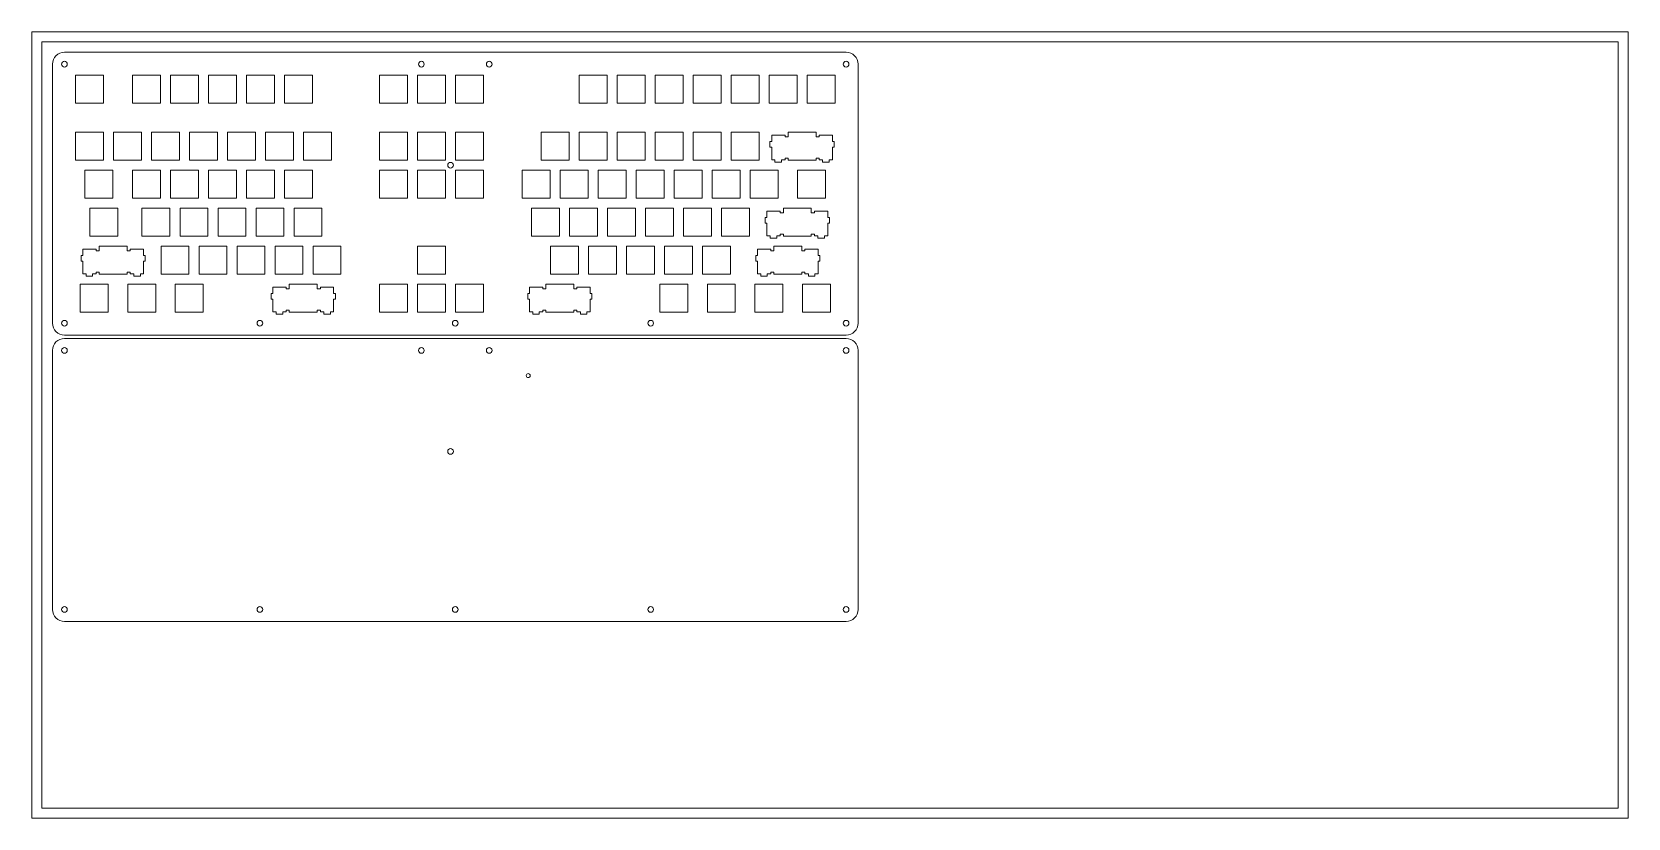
# Model space of a CAD drawing. Header units: millimetres. Extents: x -5 to 795, y -5 to 389.
import ezdxf

# ---------------------------------------------------------------- set-up
doc = ezdxf.new("R2010")
doc.units = ezdxf.units.MM
doc.header["$MEASUREMENT"] = 0
doc.layers.get('0').update_dxf_attribs({"lineweight": 0, "true_color": 0xf6921e})
doc.layers.add('Cutting lines', color=5, linetype='Continuous', lineweight=0)

msp = doc.modelspace()

# ---------------------------------------------------------------- linework, layer by layer
at = {"lineweight": 0}
for points in [[(-5, -5), (795, -5), (795, 389), (-5, 389)], [(0, 0), (790, 0), (790, 384), (0, 384)]]:
    msp.add_lwpolyline(points, close=True, dxfattribs=at)
at = {"layer": 'Cutting lines', "linetype": 'Continuous'}
for p, q in [((11.31, 378.84), (403.07, 378.84)), ((11.31, 235.39), (403.07, 235.39))]:
    msp.add_line(p, q, dxfattribs=at)
at = {"layer": 'Cutting lines'}
for p, q in [((5.31, 372.84), (5.31, 243.02)), ((409.07, 372.84), (409.07, 243.02)), ((16.83, 367.32), (30.83, 367.32)), ((16.83, 353.32), (16.83, 367.32)), ((30.83, 367.32), (30.83, 353.32)), ((45.41, 367.32), (59.41, 367.32)), ((45.41, 353.32), (45.41, 367.32)), ((59.41, 367.32), (59.41, 353.32)), ((64.46, 367.32), (78.46, 367.32)), ((64.46, 353.32), (64.46, 367.32)), ((78.46, 367.32), (78.46, 353.32)), ((83.51, 367.32), (97.51, 367.32)), ((83.51, 353.32), (83.51, 367.32)), ((97.51, 367.32), (97.51, 353.32)), ((102.56, 367.32), (116.56, 367.32)), ((102.56, 353.32), (102.56, 367.32)), ((116.56, 367.32), (116.56, 353.32)), ((121.61, 367.32), (135.61, 367.32)), ((121.61, 353.32), (121.61, 367.32)), ((135.61, 367.32), (135.61, 353.32)), ((169.23, 367.32), (183.23, 367.32)), ((169.23, 353.32), (169.23, 367.32)), ((183.23, 367.32), (183.23, 353.32)), ((188.28, 367.32), (202.28, 367.32)), ((188.28, 353.32), (188.28, 367.32)), ((202.28, 367.32), (202.28, 353.32)), ((207.33, 367.32), (221.33, 367.32)), ((207.33, 353.32), (207.33, 367.32)), ((221.33, 367.32), (221.33, 353.32)), ((269.25, 367.32), (283.25, 367.32)), ((269.25, 353.32), (269.25, 367.32)), ((283.25, 367.32), (283.25, 353.32)), ((288.3, 367.32), (302.3, 367.32)), ((288.3, 353.32), (288.3, 367.32)), ((302.3, 367.32), (302.3, 353.32)), ((307.35, 367.32), (321.35, 367.32)), ((307.35, 353.32), (307.35, 367.32)), ((321.35, 367.32), (321.35, 353.32)), ((326.4, 367.32), (340.4, 367.32)), ((326.4, 353.32), (326.4, 367.32)), ((340.4, 367.32), (340.4, 353.32)), ((345.45, 367.32), (359.45, 367.32)), ((345.45, 353.32), (345.45, 367.32)), ((359.45, 367.32), (359.45, 353.32)), ((364.5, 367.32), (378.5, 367.32)), ((364.5, 353.32), (364.5, 367.32)), ((378.5, 367.32), (378.5, 353.32)), ((383.55, 367.32), (397.55, 367.32)), ((383.55, 353.32), (383.55, 367.32)), ((397.55, 367.32), (397.55, 353.32)), ((30.83, 353.32), (16.83, 353.32)), ((59.41, 353.32), (45.41, 353.32)), ((78.46, 353.32), (64.46, 353.32)), ((97.51, 353.32), (83.51, 353.32)), ((116.56, 353.32), (102.56, 353.32)), ((135.61, 353.32), (121.61, 353.32)), ((183.23, 353.32), (169.23, 353.32)), ((202.28, 353.32), (188.28, 353.32)), ((221.33, 353.32), (207.33, 353.32)), ((283.25, 353.32), (269.25, 353.32)), ((302.3, 353.32), (288.3, 353.32)), ((321.35, 353.32), (307.35, 353.32)), ((340.4, 353.32), (326.4, 353.32)), ((359.45, 353.32), (345.45, 353.32)), ((378.5, 353.32), (364.5, 353.32)), ((397.55, 353.32), (383.55, 353.32)), ((16.83, 338.74), (30.83, 338.74)), ((16.83, 324.74), (16.83, 338.74)), ((30.83, 338.74), (30.83, 324.74)), ((35.88, 338.74), (49.88, 338.74)), ((35.88, 324.74), (35.88, 338.74)), ((49.88, 338.74), (49.88, 324.74)), ((54.93, 338.74), (68.93, 338.74)), ((54.93, 324.74), (54.93, 338.74)), ((68.93, 338.74), (68.93, 324.74)), ((73.98, 338.74), (87.98, 338.74)), ((73.98, 324.74), (73.98, 338.74)), ((87.98, 338.74), (87.98, 324.74)), ((93.03, 338.74), (107.03, 338.74)), ((93.03, 324.74), (93.03, 338.74)), ((107.03, 338.74), (107.03, 324.74)), ((112.08, 338.74), (126.08, 338.74)), ((112.08, 324.74), (112.08, 338.74)), ((126.08, 338.74), (126.08, 324.74)), ((131.13, 338.74), (145.13, 338.74)), ((131.13, 324.74), (131.13, 338.74)), ((145.13, 338.74), (145.13, 324.74)), ((169.23, 338.74), (183.23, 338.74)), ((169.23, 324.74), (169.23, 338.74)), ((183.23, 338.74), (183.23, 324.74)), ((188.28, 338.74), (202.28, 338.74)), ((188.28, 324.74), (188.28, 338.74)), ((202.28, 338.74), (202.28, 324.74)), ((207.33, 338.74), (221.33, 338.74)), ((207.33, 324.74), (207.33, 338.74)), ((221.33, 338.74), (221.33, 324.74)), ((250.2, 338.74), (264.2, 338.74)), ((250.2, 324.74), (250.2, 338.74)), ((264.2, 338.74), (264.2, 324.74)), ((269.25, 338.74), (283.25, 338.74)), ((269.25, 324.74), (269.25, 338.74)), ((283.25, 338.74), (283.25, 324.74)), ((288.3, 338.74), (302.3, 338.74)), ((288.3, 324.74), (288.3, 338.74)), ((302.3, 338.74), (302.3, 324.74)), ((307.35, 338.74), (321.35, 338.74)), ((307.35, 324.74), (307.35, 338.74)), ((321.35, 338.74), (321.35, 324.74)), ((326.4, 338.74), (340.4, 338.74)), ((326.4, 324.74), (326.4, 338.74)), ((340.4, 338.74), (340.4, 324.74)), ((345.45, 338.74), (359.45, 338.74)), ((345.45, 324.74), (345.45, 338.74)), ((359.45, 338.74), (359.45, 324.74)), ((365.8, 334.04), (365.8, 337.27)), ((365.8, 337.27), (372.45, 337.27)), ((372.45, 337.27), (372.45, 336.47)), ((372.45, 336.47), (374.02, 336.47)), ((374.02, 336.47), (374.02, 338.74)), ((374.02, 338.74), (388.02, 338.74)), ((388.02, 338.74), (388.02, 336.47)), ((388.02, 336.47), (389.6, 336.47)), ((389.6, 336.47), (389.6, 337.27)), ((389.6, 337.27), (396.25, 337.27)), ((396.25, 337.27), (396.25, 334.04)), ((364.92, 331.24), (364.92, 334.04)), ((364.92, 334.04), (365.8, 334.04)), ((365.8, 331.24), (364.92, 331.24)), ((365.8, 324.97), (365.8, 331.24)), ((396.25, 334.04), (397.12, 334.04)), ((396.25, 331.24), (396.25, 324.97)), ((397.12, 331.24), (396.25, 331.24)), ((397.12, 334.04), (397.12, 331.24)), ((30.83, 324.74), (16.83, 324.74)), ((49.88, 324.74), (35.88, 324.74)), ((68.93, 324.74), (54.93, 324.74)), ((87.98, 324.74), (73.98, 324.74)), ((107.03, 324.74), (93.03, 324.74)), ((126.08, 324.74), (112.08, 324.74)), ((145.13, 324.74), (131.13, 324.74)), ((183.23, 324.74), (169.23, 324.74)), ((202.28, 324.74), (188.28, 324.74)), ((221.33, 324.74), (207.33, 324.74)), ((264.2, 324.74), (250.2, 324.74)), ((283.25, 324.74), (269.25, 324.74)), ((302.3, 324.74), (288.3, 324.74)), ((321.35, 324.74), (307.35, 324.74)), ((340.4, 324.74), (326.4, 324.74)), ((359.45, 324.74), (345.45, 324.74)), ((367.42, 324.97), (365.8, 324.97)), ((367.42, 323.77), (367.42, 324.97)), ((370.72, 323.77), (367.42, 323.77)), ((372.45, 324.97), (370.72, 324.97)), ((370.72, 324.97), (370.72, 323.77)), ((374.02, 325.77), (372.45, 325.77)), ((372.45, 325.77), (372.45, 324.97)), ((374.02, 324.74), (374.02, 325.77)), ((388.02, 324.74), (374.02, 324.74)), ((389.6, 325.77), (388.02, 325.77)), ((388.02, 325.77), (388.02, 324.74)), ((389.6, 324.97), (389.6, 325.77)), ((391.32, 324.97), (389.6, 324.97)), ((391.32, 323.77), (391.32, 324.97)), ((394.62, 323.77), (391.32, 323.77)), ((396.25, 324.97), (394.62, 324.97)), ((394.62, 324.97), (394.62, 323.77)), ((21.6, 319.69), (35.6, 319.69)), ((21.6, 305.69), (21.6, 319.69)), ((35.6, 319.69), (35.6, 305.69)), ((45.41, 319.69), (59.41, 319.69)), ((45.41, 305.69), (45.41, 319.69)), ((59.41, 319.69), (59.41, 305.69)), ((64.46, 319.69), (78.46, 319.69)), ((64.46, 305.69), (64.46, 319.69)), ((78.46, 319.69), (78.46, 305.69)), ((83.51, 319.69), (97.51, 319.69)), ((83.51, 305.69), (83.51, 319.69)), ((97.51, 319.69), (97.51, 305.69)), ((102.56, 319.69), (116.56, 319.69)), ((102.56, 305.69), (102.56, 319.69)), ((116.56, 319.69), (116.56, 305.69)), ((121.61, 319.69), (135.61, 319.69)), ((121.61, 305.69), (121.61, 319.69)), ((135.61, 319.69), (135.61, 305.69)), ((169.23, 319.69), (183.23, 319.69)), ((169.23, 305.69), (169.23, 319.69)), ((183.23, 319.69), (183.23, 305.69)), ((188.28, 319.69), (202.28, 319.69)), ((188.28, 305.69), (188.28, 319.69)), ((202.28, 319.69), (202.28, 305.69)), ((207.33, 319.69), (221.33, 319.69)), ((207.33, 305.69), (207.33, 319.69)), ((221.33, 319.69), (221.33, 305.69)), ((240.67, 319.69), (254.67, 319.69)), ((240.67, 305.69), (240.67, 319.69)), ((254.67, 319.69), (254.67, 305.69)), ((259.72, 319.69), (273.72, 319.69)), ((259.72, 305.69), (259.72, 319.69)), ((273.72, 319.69), (273.72, 305.69)), ((278.77, 319.69), (292.77, 319.69)), ((278.77, 305.69), (278.77, 319.69)), ((292.77, 319.69), (292.77, 305.69)), ((297.82, 319.69), (311.82, 319.69)), ((297.82, 305.69), (297.82, 319.69)), ((311.82, 319.69), (311.82, 305.69)), ((316.87, 319.69), (330.87, 319.69)), ((316.87, 305.69), (316.87, 319.69)), ((330.87, 319.69), (330.87, 305.69)), ((335.92, 319.69), (349.92, 319.69)), ((335.92, 305.69), (335.92, 319.69)), ((349.92, 319.69), (349.92, 305.69)), ((354.97, 319.69), (368.97, 319.69)), ((354.97, 305.69), (354.97, 319.69)), ((368.97, 319.69), (368.97, 305.69)), ((378.78, 319.69), (392.78, 319.69)), ((378.78, 305.69), (378.78, 319.69)), ((392.78, 319.69), (392.78, 305.69)), ((35.6, 305.69), (21.6, 305.69)), ((59.41, 305.69), (45.41, 305.69)), ((78.46, 305.69), (64.46, 305.69)), ((97.51, 305.69), (83.51, 305.69)), ((116.56, 305.69), (102.56, 305.69)), ((135.61, 305.69), (121.61, 305.69)), ((183.23, 305.69), (169.23, 305.69)), ((202.28, 305.69), (188.28, 305.69)), ((221.33, 305.69), (207.33, 305.69)), ((254.67, 305.69), (240.67, 305.69)), ((273.72, 305.69), (259.72, 305.69)), ((292.77, 305.69), (278.77, 305.69)), ((311.82, 305.69), (297.82, 305.69)), ((330.87, 305.69), (316.87, 305.69)), ((349.92, 305.69), (335.92, 305.69)), ((368.97, 305.69), (354.97, 305.69)), ((392.78, 305.69), (378.78, 305.69)), ((23.98, 300.64), (37.98, 300.64)), ((23.98, 286.64), (23.98, 300.64)), ((37.98, 300.64), (37.98, 286.64)), ((50.17, 300.64), (64.17, 300.64)), ((50.17, 286.64), (50.17, 300.64)), ((64.17, 300.64), (64.17, 286.64)), ((69.22, 300.64), (83.22, 300.64)), ((69.22, 286.64), (69.22, 300.64)), ((83.22, 300.64), (83.22, 286.64)), ((88.27, 300.64), (102.27, 300.64)), ((88.27, 286.64), (88.27, 300.64)), ((102.27, 300.64), (102.27, 286.64)), ((107.32, 300.64), (121.32, 300.64)), ((107.32, 286.64), (107.32, 300.64)), ((121.32, 300.64), (121.32, 286.64)), ((126.37, 300.64), (140.37, 300.64)), ((126.37, 286.64), (126.37, 300.64)), ((140.37, 300.64), (140.37, 286.64)), ((245.43, 300.64), (259.43, 300.64)), ((245.43, 286.64), (245.43, 300.64)), ((259.43, 300.64), (259.43, 286.64)), ((264.48, 300.64), (278.48, 300.64)), ((264.48, 286.64), (264.48, 300.64)), ((278.48, 300.64), (278.48, 286.64)), ((283.53, 300.64), (297.53, 300.64)), ((283.53, 286.64), (283.53, 300.64)), ((297.53, 300.64), (297.53, 286.64)), ((302.58, 300.64), (316.58, 300.64)), ((302.58, 286.64), (302.58, 300.64)), ((316.58, 300.64), (316.58, 286.64)), ((321.63, 300.64), (335.63, 300.64)), ((321.63, 286.64), (321.63, 300.64)), ((335.63, 300.64), (335.63, 286.64)), ((340.68, 300.64), (354.68, 300.64)), ((340.68, 286.64), (340.68, 300.64)), ((354.68, 300.64), (354.68, 286.64)), ((363.42, 295.94), (363.42, 299.17)), ((363.42, 299.17), (370.07, 299.17)), ((370.07, 299.17), (370.07, 298.37)), ((370.07, 298.37), (371.64, 298.37)), ((371.64, 298.37), (371.64, 300.64)), ((371.64, 300.64), (385.64, 300.64)), ((385.64, 300.64), (385.64, 298.37)), ((385.64, 298.37), (387.21, 298.37)), ((387.21, 298.37), (387.21, 299.17)), ((387.21, 299.17), (393.86, 299.17)), ((393.86, 299.17), (393.86, 295.94)), ((362.54, 293.14), (362.54, 295.94)), ((362.54, 295.94), (363.42, 295.94)), ((363.42, 293.14), (362.54, 293.14)), ((363.42, 286.87), (363.42, 293.14)), ((393.86, 295.94), (394.74, 295.94)), ((393.86, 293.14), (393.86, 286.87)), ((394.74, 293.14), (393.86, 293.14)), ((394.74, 295.94), (394.74, 293.14)), ((20.52, 276.89), (20.52, 280.12)), ((20.52, 280.12), (27.16, 280.12)), ((37.98, 286.64), (23.98, 286.64)), ((27.16, 280.12), (27.16, 279.32)), ((28.74, 279.32), (28.74, 281.59)), ((28.74, 281.59), (42.74, 281.59)), ((42.74, 281.59), (42.74, 279.32)), ((44.31, 279.32), (44.31, 280.12)), ((44.31, 280.12), (50.97, 280.12)), ((64.17, 286.64), (50.17, 286.64)), ((50.97, 280.12), (50.97, 276.89)), ((59.7, 281.59), (73.7, 281.59)), ((59.7, 267.59), (59.7, 281.59)), ((83.22, 286.64), (69.22, 286.64)), ((73.7, 281.59), (73.7, 267.59)), ((78.75, 281.59), (92.75, 281.59)), ((78.75, 267.59), (78.75, 281.59)), ((102.27, 286.64), (88.27, 286.64)), ((92.75, 281.59), (92.75, 267.59)), ((97.8, 281.59), (111.8, 281.59)), ((97.8, 267.59), (97.8, 281.59)), ((121.32, 286.64), (107.32, 286.64)), ((111.8, 281.59), (111.8, 267.59)), ((116.85, 281.59), (130.85, 281.59)), ((116.85, 267.59), (116.85, 281.59)), ((140.37, 286.64), (126.37, 286.64)), ((130.85, 281.59), (130.85, 267.59)), ((135.9, 281.59), (149.9, 281.59)), ((135.9, 267.59), (135.9, 281.59)), ((149.9, 281.59), (149.9, 267.59)), ((188.28, 281.59), (202.28, 281.59)), ((188.28, 267.59), (188.28, 281.59)), ((202.28, 281.59), (202.28, 267.59)), ((259.43, 286.64), (245.43, 286.64)), ((254.96, 281.59), (268.96, 281.59)), ((254.96, 267.59), (254.96, 281.59)), ((278.48, 286.64), (264.48, 286.64)), ((268.96, 281.59), (268.96, 267.59)), ((274.01, 281.59), (288.01, 281.59)), ((274.01, 267.59), (274.01, 281.59)), ((297.53, 286.64), (283.53, 286.64)), ((288.01, 281.59), (288.01, 267.59)), ((293.06, 281.59), (307.06, 281.59)), ((293.06, 267.59), (293.06, 281.59)), ((316.58, 286.64), (302.58, 286.64)), ((307.06, 281.59), (307.06, 267.59)), ((312.11, 281.59), (326.11, 281.59)), ((312.11, 267.59), (312.11, 281.59)), ((335.63, 286.64), (321.63, 286.64)), ((326.11, 281.59), (326.11, 267.59)), ((331.16, 281.59), (345.16, 281.59)), ((331.16, 267.59), (331.16, 281.59)), ((354.68, 286.64), (340.68, 286.64)), ((345.16, 281.59), (345.16, 267.59)), ((358.65, 276.89), (358.65, 280.12)), ((358.65, 280.12), (365.3, 280.12)), ((365.04, 286.87), (363.42, 286.87)), ((365.04, 285.67), (365.04, 286.87)), ((368.34, 285.67), (365.04, 285.67)), ((365.3, 280.12), (365.3, 279.32)), ((366.88, 279.32), (366.88, 281.59)), ((366.88, 281.59), (380.88, 281.59)), ((370.07, 286.87), (368.34, 286.87)), ((368.34, 286.87), (368.34, 285.67)), ((371.64, 287.67), (370.07, 287.67)), ((370.07, 287.67), (370.07, 286.87)), ((371.64, 286.64), (371.64, 287.67)), ((385.64, 286.64), (371.64, 286.64)), ((380.88, 281.59), (380.88, 279.32)), ((382.45, 279.32), (382.45, 280.12)), ((382.45, 280.12), (389.11, 280.12)), ((387.21, 287.67), (385.64, 287.67)), ((385.64, 287.67), (385.64, 286.64)), ((387.21, 286.87), (387.21, 287.67)), ((388.94, 286.87), (387.21, 286.87)), ((388.94, 285.67), (388.94, 286.87)), ((392.24, 285.67), (388.94, 285.67)), ((389.11, 280.12), (389.11, 276.89)), ((393.86, 286.87), (392.24, 286.87)), ((392.24, 286.87), (392.24, 285.67)), ((19.64, 274.09), (19.64, 276.89)), ((19.64, 276.89), (20.52, 276.89)), ((20.52, 274.09), (19.64, 274.09)), ((20.52, 267.82), (20.52, 274.09)), ((27.16, 279.32), (28.74, 279.32)), ((42.74, 279.32), (44.31, 279.32)), ((50.97, 276.89), (51.84, 276.89)), ((50.97, 274.09), (50.97, 267.82)), ((51.84, 274.09), (50.97, 274.09)), ((51.84, 276.89), (51.84, 274.09)), ((357.78, 274.09), (357.78, 276.89)), ((357.78, 276.89), (358.65, 276.89)), ((358.65, 274.09), (357.78, 274.09)), ((358.65, 267.82), (358.65, 274.09)), ((365.3, 279.32), (366.88, 279.32)), ((380.88, 279.32), (382.45, 279.32)), ((389.11, 276.89), (389.98, 276.89)), ((389.11, 274.09), (389.11, 267.82)), ((389.98, 274.09), (389.11, 274.09)), ((389.98, 276.89), (389.98, 274.09)), ((22.14, 267.82), (20.52, 267.82)), ((22.14, 266.62), (22.14, 267.82)), ((25.44, 266.62), (22.14, 266.62)), ((27.16, 267.82), (25.44, 267.82)), ((25.44, 267.82), (25.44, 266.62)), ((28.74, 268.62), (27.16, 268.62)), ((27.16, 268.62), (27.16, 267.82)), ((28.74, 267.59), (28.74, 268.62)), ((42.74, 267.59), (28.74, 267.59)), ((44.31, 268.62), (42.74, 268.62)), ((42.74, 268.62), (42.74, 267.59)), ((44.31, 267.82), (44.31, 268.62)), ((46.04, 267.82), (44.31, 267.82)), ((46.04, 266.62), (46.04, 267.82)), ((49.34, 266.62), (46.04, 266.62)), ((50.97, 267.82), (49.34, 267.82)), ((49.34, 267.82), (49.34, 266.62)), ((73.7, 267.59), (59.7, 267.59)), ((92.75, 267.59), (78.75, 267.59)), ((111.8, 267.59), (97.8, 267.59)), ((130.85, 267.59), (116.85, 267.59)), ((149.9, 267.59), (135.9, 267.59)), ((202.28, 267.59), (188.28, 267.59)), ((268.96, 267.59), (254.96, 267.59)), ((288.01, 267.59), (274.01, 267.59)), ((307.06, 267.59), (293.06, 267.59)), ((326.11, 267.59), (312.11, 267.59)), ((345.16, 267.59), (331.16, 267.59)), ((360.28, 267.82), (358.65, 267.82)), ((360.28, 266.62), (360.28, 267.82)), ((363.58, 266.62), (360.28, 266.62)), ((365.3, 267.82), (363.58, 267.82)), ((363.58, 267.82), (363.58, 266.62)), ((366.88, 268.62), (365.3, 268.62)), ((365.3, 268.62), (365.3, 267.82)), ((366.88, 267.59), (366.88, 268.62)), ((380.88, 267.59), (366.88, 267.59)), ((382.45, 268.62), (380.88, 268.62)), ((380.88, 268.62), (380.88, 267.59)), ((382.45, 267.82), (382.45, 268.62)), ((384.18, 267.82), (382.45, 267.82)), ((384.18, 266.62), (384.18, 267.82)), ((387.48, 266.62), (384.18, 266.62)), ((389.11, 267.82), (387.48, 267.82)), ((387.48, 267.82), (387.48, 266.62)), ((19.21, 262.54), (33.22, 262.54)), ((19.21, 248.54), (19.21, 262.54)), ((33.22, 262.54), (33.22, 248.54)), ((43.03, 262.54), (57.03, 262.54)), ((43.03, 248.54), (43.03, 262.54)), ((57.03, 262.54), (57.03, 248.54)), ((66.84, 262.54), (80.84, 262.54)), ((66.84, 248.54), (66.84, 262.54)), ((80.84, 262.54), (80.84, 248.54)), ((114.89, 255.04), (114.89, 257.84)), ((114.89, 257.84), (115.77, 257.84)), ((115.77, 257.84), (115.77, 261.07)), ((115.77, 261.07), (122.41, 261.07)), ((122.41, 261.07), (122.41, 260.27)), ((122.41, 260.27), (123.99, 260.27)), ((123.99, 260.27), (123.99, 262.54)), ((123.99, 262.54), (137.99, 262.54)), ((137.99, 262.54), (137.99, 260.27)), ((137.99, 260.27), (139.56, 260.27)), ((139.56, 260.27), (139.56, 261.07)), ((139.56, 261.07), (146.22, 261.07)), ((146.22, 261.07), (146.22, 257.84)), ((146.22, 257.84), (147.09, 257.84)), ((147.09, 257.84), (147.09, 255.04)), ((169.23, 262.54), (183.23, 262.54)), ((169.23, 248.54), (169.23, 262.54)), ((183.23, 262.54), (183.23, 248.54)), ((188.28, 262.54), (202.28, 262.54)), ((188.28, 248.54), (188.28, 262.54)), ((202.28, 262.54), (202.28, 248.54)), ((207.33, 262.54), (221.33, 262.54)), ((207.33, 248.54), (207.33, 262.54)), ((221.33, 262.54), (221.33, 248.54)), ((243.48, 255.04), (243.48, 257.84)), ((243.48, 257.84), (244.35, 257.84)), ((244.35, 257.84), (244.35, 261.07)), ((244.35, 261.07), (251, 261.07)), ((251, 261.07), (251, 260.27)), ((251, 260.27), (252.58, 260.27)), ((252.58, 260.27), (252.58, 262.54)), ((252.58, 262.54), (266.58, 262.54)), ((266.58, 262.54), (266.58, 260.27)), ((266.58, 260.27), (268.15, 260.27)), ((268.15, 260.27), (268.15, 261.07)), ((268.15, 261.07), (274.8, 261.07)), ((274.8, 261.07), (274.8, 257.84)), ((274.8, 257.84), (275.68, 257.84)), ((275.68, 257.84), (275.68, 255.04)), ((309.73, 262.54), (323.73, 262.54)), ((309.73, 248.54), (309.73, 262.54)), ((323.73, 262.54), (323.73, 248.54)), ((333.54, 262.54), (347.54, 262.54)), ((333.54, 248.54), (333.54, 262.54)), ((347.54, 262.54), (347.54, 248.54)), ((357.35, 262.54), (371.35, 262.54)), ((357.35, 248.54), (357.35, 262.54)), ((371.35, 262.54), (371.35, 248.54)), ((381.16, 262.54), (395.17, 262.54)), ((381.16, 248.54), (381.16, 262.54)), ((395.17, 262.54), (395.17, 248.54)), ((33.22, 248.54), (19.21, 248.54)), ((57.03, 248.54), (43.03, 248.54)), ((80.84, 248.54), (66.84, 248.54)), ((115.77, 255.04), (114.89, 255.04)), ((115.77, 248.77), (115.77, 255.04)), ((117.39, 248.77), (115.77, 248.77)), ((117.39, 247.57), (117.39, 248.77)), ((122.41, 248.77), (120.69, 248.77)), ((120.69, 248.77), (120.69, 247.57)), ((123.99, 249.57), (122.41, 249.57)), ((122.41, 249.57), (122.41, 248.77)), ((123.99, 248.54), (123.99, 249.57)), ((137.99, 248.54), (123.99, 248.54)), ((139.56, 249.57), (137.99, 249.57)), ((137.99, 249.57), (137.99, 248.54)), ((139.56, 248.77), (139.56, 249.57)), ((141.29, 248.77), (139.56, 248.77)), ((141.29, 247.57), (141.29, 248.77)), ((146.22, 248.77), (144.59, 248.77)), ((144.59, 248.77), (144.59, 247.57)), ((146.22, 255.04), (146.22, 248.77)), ((147.09, 255.04), (146.22, 255.04)), ((183.23, 248.54), (169.23, 248.54)), ((202.28, 248.54), (188.28, 248.54)), ((221.33, 248.54), (207.33, 248.54)), ((244.35, 255.04), (243.48, 255.04)), ((244.35, 248.77), (244.35, 255.04)), ((245.98, 248.77), (244.35, 248.77)), ((245.98, 247.57), (245.98, 248.77)), ((251, 248.77), (249.28, 248.77)), ((249.28, 248.77), (249.28, 247.57)), ((252.58, 249.57), (251, 249.57)), ((251, 249.57), (251, 248.77)), ((252.58, 248.54), (252.58, 249.57)), ((266.58, 248.54), (252.58, 248.54)), ((268.15, 249.57), (266.58, 249.57)), ((266.58, 249.57), (266.58, 248.54)), ((268.15, 248.77), (268.15, 249.57)), ((269.88, 248.77), (268.15, 248.77)), ((269.88, 247.57), (269.88, 248.77)), ((274.8, 248.77), (273.18, 248.77)), ((273.18, 248.77), (273.18, 247.57)), ((274.8, 255.04), (274.8, 248.77)), ((275.68, 255.04), (274.8, 255.04)), ((323.73, 248.54), (309.73, 248.54)), ((347.54, 248.54), (333.54, 248.54)), ((371.35, 248.54), (357.35, 248.54)), ((395.17, 248.54), (381.16, 248.54)), ((120.69, 247.57), (117.39, 247.57)), ((144.59, 247.57), (141.29, 247.57)), ((249.28, 247.57), (245.98, 247.57)), ((273.18, 247.57), (269.88, 247.57)), ((403.07, 237.02), (11.31, 237.02)), ((5.31, 229.39), (5.31, 99.56)), ((409.07, 229.39), (409.07, 99.56)), ((403.07, 93.56), (11.31, 93.56))]:
    msp.add_line(p, q, dxfattribs=at)
at = {"layer": 'Cutting lines', "linetype": 'Continuous'}
for centre, radius in [((11.31, 372.84), 1.43), ((190.19, 372.84), 1.43), ((224.19, 372.84), 1.43), ((403.07, 372.84), 1.43), ((11.31, 243.02), 1.43), ((109.25, 243.02), 1.43), ((207.19, 243.02), 1.43), ((305.13, 243.02), 1.43), ((403.07, 243.02), 1.43), ((11.31, 229.39), 1.43), ((190.19, 229.39), 1.43), ((224.19, 229.39), 1.43), ((403.07, 229.39), 1.43), ((243.73, 216.76), 1), ((11.31, 99.56), 1.43), ((109.25, 99.56), 1.43), ((207.19, 99.56), 1.43), ((305.13, 99.56), 1.43), ((403.07, 99.56), 1.43)]:
    msp.add_circle(centre, radius, dxfattribs=at)
at = {"layer": 'Cutting lines'}
for centre in [(204.81, 322.21), (204.81, 178.76)]:
    msp.add_circle(centre, 1.43, dxfattribs=at)
for centre, start, end in [((11.31, 372.84), 90, 180), ((403.07, 372.84), 0, 90), ((11.31, 243.02), 180, 270), ((403.07, 243.02), 270, 0), ((11.31, 229.39), 90, 180), ((403.07, 229.39), 0, 90), ((11.31, 99.56), 180, 270), ((403.07, 99.56), 270, 0)]:
    msp.add_arc(centre, 6, start, end, dxfattribs=at)

doc.saveas('drawing.dxf')
